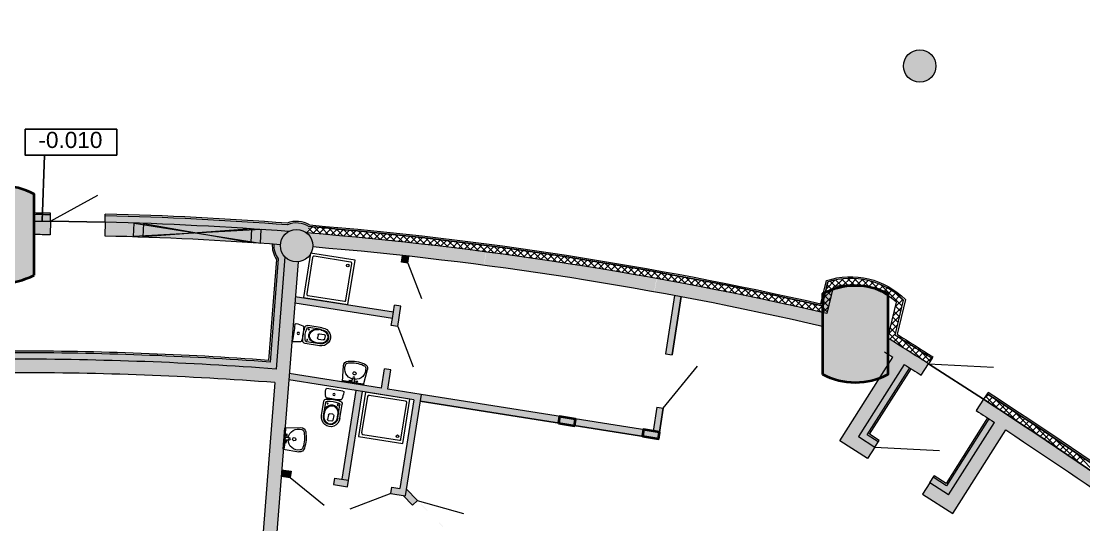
# Model space of a CAD drawing. Header units: millimetres. Extents: x 72919 to 485785, y -53256 to 338519.
# Drawn here: x 336949 to 356589, y 242187 to 251501 of the extents above; entities that cross this region are included whole.
import ezdxf
from ezdxf.enums import TextEntityAlignment as Align

# ---------------------------------------------------------------- set-up
doc = ezdxf.new("R2010")
doc.units = ezdxf.units.MM
doc.linetypes.add('CONTI', pattern=[0])
for name, color, linetype, lineweight in [('door', 177, 'Continuous', 9), ('equipments', 137, 'CONTI', 20), ('gr', 251, 'Continuous', 40), ('wall', 5, 'Continuous', 40)]:
    doc.layers.add(name, color=color, linetype=linetype, lineweight=lineweight)
doc.styles.add('STW_ARIAL', font='arial.ttf')

# ---------------------------------------------------------------- blocks, each defined once
blk = doc.blocks.new('Пилон 1')
at = {"layer": 'wall', "lineweight": 9, "ltscale": 400, "true_color": 0x000000}
h = blk.add_hatch(color=18, dxfattribs=at)
h.dxf.hatch_style = 1
edge = h.paths.add_edge_path()
edge.add_line((600, -750), (600, 750))
edge.add_arc((0, -375), 1275, 61.9275, 118.0725)
edge.add_line((-600, 750), (-600, -750))
edge.add_arc((0, 375), 1275, 241.9275, 298.0725)
at = {"layer": 'wall', "color": 0, "ltscale": 400}
blk.add_lwpolyline([(600, -750), (600, 750, 0.25), (-600, 750), (-600, -750, 0.25), (600, -750)], format="xyb", dxfattribs=at)
blk = doc.blocks.new('пренпее')
at = {"layer": 'equipments'}
for p, q in [((-370214, -1782523), (-370482, -1782523)), ((-370214, -1782561), (-370462, -1782561)), ((-370229, -1782571), (-370278, -1782571)), ((-370269, -1782724), (-370269, -1782664)), ((-370249, -1782644), (-370160, -1782644)), ((-370141, -1782724), (-370140, -1782664)), ((-370214, -1782864), (-370483, -1782864)), ((-370214, -1782827), (-370463, -1782826)), ((-370229, -1782817), (-370278, -1782817)), ((-370249, -1782744), (-370161, -1782744))]:
    blk.add_line(p, q, dxfattribs=at)
for centre, radius in [((-370635, -1782690), 20), ((-370453, -1782597), 10), ((-370454, -1782790), 10)]:
    blk.add_circle(centre, radius, dxfattribs=at)
for centre, radius, start, end in [((-373897, -1782689), 3177, 357.2325, 2.6453), ((-370703, -1782543), 20, 89.9389, 179.9389), ((-370721, -1783066), 543, 74.2418, 88.1438), ((-370577, -1782566), 23.8, 8.4054, 81.4725), ((-371863, -1782691), 1316, 354.2712, 5.6067), ((-370541, -1782564), 12.3, 173.1661, 332.2117), ((-369976, -1782694), 568, 167.4216, 192.454), ((-370482, -1782571), 47.9, 89.9389, 179.1236), ((-370097, -1782694), 408, 165.0277, 194.8502), ((-370462, -1782591), 30, 89.9389, 179.9389), ((-370249, -1782664), 20, 89.9389, 179.9389), ((-370160, -1782664), 20, 359.9389, 89.9389), ((-370704, -1782843), 20, 179.9389, 269.9389), ((-370720, -1782320), 543, 271.7341, 285.6361), ((-370577, -1782819), 23.8, 278.4054, 351.4725), ((-370542, -1782821), 12.2, 24.5514, 187.3037), ((-370483, -1782816), 47.9, 179.9389, 269.9389), ((-370463, -1782796), 30, 179.9389, 269.9389), ((-370249, -1782724), 20, 179.9389, 269.9389), ((-370161, -1782724), 20, 269.9389, 359.9389)]:
    blk.add_arc(centre, radius, start, end, dxfattribs=at)
for centre, major_axis, ratio, start_param, end_param in [((-370282, -1782694), (158, 0), 0.838996, 1.570796, 4.712389), ((-370278, -1782694), (146, 0), 0.838114, 1.570796, 4.712389), ((-370229, -1782694), (146, 0), 0.838114, 4.712389, 7.853982), ((-370214, -1782694), (180, 0), 0.945693, 4.712389, 7.853982), ((-370214, -1782694), (143, 0), 0.925942, -1.570796, 1.570796)]:
    blk.add_ellipse(centre, major_axis=major_axis, ratio=ratio, start_param=start_param, end_param=end_param, dxfattribs=at)
blk = doc.blocks.new('ваааа')
at = {"layer": 'equipments'}
for p, q in [((-369642, -1782120), (-369672, -1782444)), ((-369201, -1782120), (-369642, -1782120)), ((-369621, -1782139), (-369642, -1782120)), ((-369450, -1782139), (-369621, -1782139)), ((-369518, -1782170), (-369493, -1782145)), ((-369518, -1782170), (-369468, -1782170)), ((-369468, -1782170), (-369493, -1782145)), ((-369450, -1782139), (-369450, -1782154)), ((-369421, -1782139), (-369450, -1782139)), ((-369450, -1782154), (-369439, -1782231)), ((-369421, -1782139), (-369393, -1782139)), ((-369393, -1782154), (-369402, -1782231)), ((-369393, -1782139), (-369221, -1782139)), ((-369393, -1782139), (-369393, -1782154)), ((-369378, -1782170), (-369353, -1782145)), ((-369328, -1782170), (-369378, -1782170)), ((-369328, -1782170), (-369353, -1782145)), ((-369221, -1782139), (-369201, -1782120)), ((-369201, -1782120), (-369171, -1782444))]:
    blk.add_line(p, q, dxfattribs=at)
blk.add_circle((-369421, -1782231), 18.6, dxfattribs=at)
for centre, radius, start, end in [((-369425, -1782416), 213, 94.8865, 193.5636), ((-369418, -1782416), 213, 346.4205, 84.8429), ((-369421, -1782326), 33.3, 89.9999, 269.9999), ((-369421, -1782326), 33.3, 269.9999, 89.9999), ((-369572, -1782453), 100, 174.8668, 259.4494), ((-369568, -1782454), 65, 190.4709, 259.3154), ((-369421, -1781831), 740, 256.7936, 269.992), ((-369418, -1781846), 691, 256.4574, 269.7643), ((-369424, -1781846), 691, 270.2355, 283.5424), ((-369421, -1781831), 740, 270.0079, 283.2062), ((-369274, -1782454), 65, 280.6844, 349.5289), ((-369271, -1782453), 100, 280.5504, 5.133)]:
    blk.add_arc(centre, radius, start, end, dxfattribs=at)
blk = doc.blocks.new('цукенгш')
at = {"layer": 'equipments'}
for p, q in [((-371910, -1780247), (-371910, -1780840)), ((-371295, -1780226), (-371888, -1780226)), ((-371274, -1780840), (-371274, -1780247)), ((-371888, -1780861), (-371295, -1780861))]:
    blk.add_line(p, q, dxfattribs=at)
blk.add_lwpolyline([(-371952, -1780184), (-371952, -1780904), (-371232, -1780904), (-371232, -1780184)], close=True, dxfattribs=at)
blk.add_circle((-371334, -1780802), 21.2, dxfattribs=at)
for centre, start, end in [((-371888, -1780247), 90.0001, 180.0001), ((-371295, -1780247), 0.0001, 90.0001), ((-371888, -1780840), 180.0001, 270.0001), ((-371295, -1780840), 270.0001, 0.0001)]:
    blk.add_arc(centre, 21.2, start, end, dxfattribs=at)
blk = doc.blocks.new('сердечник для 125')
at = {"lineweight": 40, "ltscale": 200, "true_color": 0x000000}
h = blk.add_hatch(color=18, dxfattribs=at)
h.dxf.hatch_style = 1
h.paths.add_polyline_path([(-779283, 728683), (-779583, 728683), (-779583, 728558), (-779283, 728558)])
at = {"color": 18, "lineweight": 40, "true_color": 0x000000}
blk.add_lwpolyline([(-779283, 728683), (-779583, 728683), (-779583, 728558), (-779283, 728558)], close=True, dxfattribs=at)
at = {"ltscale": 0.740741}
for points in [[(-779408, 728682), (-779408, 728683)], [(-779283, 728558), (-779283, 728558)]]:
    blk.add_lwpolyline(points, dxfattribs=at)
blk = doc.blocks.new('Откосы  по обваловке')
at = {"layer": 'gr', "lineweight": 18, "flags": 128}
blk.add_lwpolyline([(35191.917, 32879.755), (35206.789, 32834.274), (35208.505, 32829.014), (35209.399, 32825.975, -0.169619), (35205.761, 32774.107, -0.169619)], format="xyb", dxfattribs=at)

msp = doc.modelspace()

# ---------------------------------------------------------------- hatches: boundary and pattern name
at = {"ltscale": 500, "true_color": 0x000000}
h = msp.add_hatch(color=18, dxfattribs=at)
h.dxf.hatch_style = 1
edge = h.paths.add_edge_path()
edge.add_arc((353557.80419, 250672.81753), 300, -13.5, 346.5)
h = msp.add_hatch(color=18, dxfattribs=at)
h.dxf.hatch_style = 1
edge = h.paths.add_edge_path()
edge.add_line((316735.43379, 245604.99944), (316735.43379, 245249.90421))
edge.add_line((316735.43379, 245249.90421), (316235.79482, 245249.90421))
edge.add_line((316235.79482, 245249.90421), (316235.79482, 244999.99944))
edge.add_line((316235.79482, 244999.99944), (336810.43379, 244999.99944))
edge.add_arc((336810.43379, 180914.99944), 64085, 85.6788121168, 90, ccw=False)
edge.add_line((341639.07698, 244817.82747), (341256.89636, 239961.76227))
edge.add_arc((341438.73584, 239723.15296), 300, 75.905931782, 127.31031473, ccw=False)
edge.add_line((341511.79022, 240014.12213), (342065.58528, 247050.75548))
edge.add_line((342065.58528, 247050.75548), (341822.02047, 247142.34489))
edge.add_line((341822.02047, 247142.34489), (341658.69185, 245067.05801))
edge.add_arc((336810.43379, 180914.99944), 64335, 85.6781172668, 89.9999999998)
edge.add_line((336810.43379, 245249.99944), (336710.43379, 245249.99944))
edge.add_line((336710.43379, 245249.99944), (336710.43379, 245399.99944))
edge.add_line((336710.43379, 245399.99944), (336460.43379, 245399.99944))
edge.add_line((336460.43379, 245399.99944), (336460.43379, 245249.99944))
edge.add_line((336460.43379, 245249.99944), (333135.43379, 245249.99944))
edge.add_line((333135.43379, 245249.99944), (333135.43379, 245399.99944))
edge.add_line((333135.43379, 245399.99944), (332885.43379, 245399.99944))
edge.add_line((332885.43379, 245399.99944), (332885.43379, 245249.99944))
edge.add_line((332885.43379, 245249.99944), (329560.43379, 245249.99944))
edge.add_line((329560.43379, 245249.99944), (329560.43379, 245399.99944))
edge.add_line((329560.43379, 245399.99944), (329310.43379, 245399.99944))
edge.add_line((329310.43379, 245399.99944), (329310.43379, 245249.99944))
edge.add_line((329310.43379, 245249.99944), (325515.43379, 245249.99944))
edge.add_line((325515.43379, 245249.99944), (325515.43379, 247554.99944))
edge.add_line((325515.43379, 247554.99944), (328260.43379, 247554.99944))
edge.add_line((328260.43379, 247554.99944), (328394.60255, 247804.99944))
edge.add_line((328394.60255, 247804.99944), (321885.43379, 247804.99944))
edge.add_line((321885.43379, 247804.99944), (321885.43379, 247554.99944))
edge.add_line((321885.43379, 247554.99944), (325265.43379, 247554.99944))
edge.add_line((325265.43379, 247554.99944), (325265.43379, 245249.99944))
edge.add_line((325265.43379, 245249.99944), (321410.43379, 245249.99944))
edge.add_line((321410.43379, 245249.99944), (321410.43379, 245399.99944))
edge.add_line((321410.43379, 245399.99944), (321160.43379, 245399.99944))
edge.add_line((321160.43379, 245399.99944), (321160.43379, 245249.99944))
edge.add_line((321160.43379, 245249.99944), (316985.43379, 245249.99944))
edge.add_line((316985.43379, 245249.99944), (316985.43379, 245604.99944))
edge.add_line((316985.43379, 245604.99944), (316735.43379, 245604.99944))
h.paths.add_polyline_path([(329476.26502, 247804.99944), (329610.43379, 247554.99944), (332885.43379, 247554.99944), (332885.43379, 246409.99944), (333135.43379, 246409.99944), (333135.43379, 247554.99944), (335985.43379, 247554.99944), (335985.43379, 247804.99944)])
h = msp.add_hatch(color=18, dxfattribs=at)
h.dxf.hatch_style = 1
h.paths.add_polyline_path([(337489.85117, 247801.54885, 0.0011377905), (337185.43379, 247803.94827), (337185.43379, 247553.94433, -0.0011254516), (337485.42448, 247551.5809)])
h = msp.add_hatch(color=18, dxfattribs=at)
h.dxf.hatch_style = 1
edge = h.paths.add_edge_path()
edge.add_arc((336810.43379, 180914.99944), 66890, 85.6423118285, 88.5528822693)
edge.add_line((338499.69283, 247783.66553), (338495.26614, 247533.69757))
edge.add_arc((336810.43379, 180914.99944), 66640, 85.7579343993, 88.5512594497, ccw=False)
edge.add_arc((342038.94792, 247349.57056), 300, 119.128532287, 175.6289672, ccw=False)
h = msp.add_hatch(color=18, dxfattribs=at)
h.dxf.hatch_style = 1
edge = h.paths.add_edge_path()
edge.add_arc((342038.94792, 247349.57056), 300, 0, 360)
h = msp.add_hatch(color=18, dxfattribs=at)
h.dxf.hatch_style = 1
h.paths.add_polyline_path([(349095.33568, 246667.2107, -0.0303330619), (349098.38344, 246617.01871, -0.123343619), (349049.3982, 246421.46745, -0.0104777164), (351783.18031, 245851.17165), (351841.54401, 246094.27395, 0.0104860429)])
h.paths.add_polyline_path([(349098.38344, 246617.01871, 0.0303330619), (349095.33568, 246667.2107, 0.0015135863), (348697.02669, 246740.38215), (348654.81489, 246493.96129, -0.0015050583), (349049.3982, 246421.46745, 0.123343619)])
h.paths.add_polyline_path([(348691.61397, 246741.35934, 0.0014280572), (348315.4072, 246808.15301, 0.12029014), (348268.74893, 246617.01871, 0.0333449421), (348272.43057, 246561.87469, -0.0014363332), (348649.4022, 246494.93866)])
h.paths.add_polyline_path([(348315.4072, 246808.15301, 0.0089805639), (345941.52728, 247178.82994, -0.0441816178), (345947.9799, 247105.94866, -0.1093315495), (345909.24372, 246930.91614, -0.0089736687), (348272.43057, 246561.87469, -0.0333449421), (348268.74893, 246617.01871, -0.12029014)])
h.paths.add_polyline_path([(345947.9799, 247105.94866, 0.0441816178), (345941.52728, 247178.82994, 0.0014875633), (345547.08168, 247231.98885), (345504.83989, 246985.39298, -0.0015308281), (345909.24372, 246930.91614, 0.1093315495)])
h.paths.add_polyline_path([(345541.62467, 247232.70753, 0.0014470512), (345157.62036, 247282.1342, 0.1101078135), (345118.34539, 247105.94866, 0.0434131163), (345124.57632, 247034.32063, -0.0014176732), (345499.38276, 246986.11088)])
h.paths.add_polyline_path([(345157.62036, 247282.1342, 0.006288215), (343485.85485, 247471.07245), (343415.00812, 247226.90786, -0.0064542819), (345124.57632, 247034.32063, -0.0434131163), (345118.34539, 247105.94866, -0.1101078135)])
h.paths.add_polyline_path([(343485.85485, 247471.07245, 0.004734978), (342224.17623, 247585.55886, -0.2302775474), (342338.94792, 247349.57056, -0.0202004266), (342337.96939, 247325.35971, -0.0040574239), (343415.00812, 247226.90786)])
h = msp.add_hatch(color=18, dxfattribs=at)
h.dxf.hatch_style = 1
h.paths.add_polyline_path([(344114.00597, 247153.56399, 0.0004507028), (343994.57855, 247166.6233), (343975.54818, 247046.47027), (344094.07078, 247027.69813)])
h = msp.add_hatch(color=18, dxfattribs=at)
h.dxf.hatch_style = 1
h.paths.add_polyline_path([(343967.35886, 246227.67058), (343848.83626, 246246.44271), (343828.49978, 246118.04323), (341965.4337, 246413.12391), (341955.98948, 246293.12391), (343809.72764, 245999.52063), (343789.39116, 245871.12114), (343907.91376, 245852.34901)])
h = msp.add_hatch(color=18, dxfattribs=at)
h.dxf.hatch_style = 1
h.paths.add_polyline_path([(349025.66572, 246428.29902), (348855.29507, 245350.22658), (348978.75611, 245330.67228), (349148.57398, 246402.86012)])
h = msp.add_hatch(color=18, dxfattribs=at)
h.dxf.hatch_style = 1
h.paths.add_polyline_path([(352905.13384, 245384.05532), (353058.44832, 245286.93563), (352079.07235, 243740.87926), (352594.06055, 243414.65114), (352726.819, 243620.72371), (352435.2321, 243808.71249), (353270.42026, 245154.38366), (353585.97663, 244954.33993), (353721.37245, 245164.50633), (352966.68376, 245640.42919)])
edge = h.paths.add_edge_path()
edge.add_line((354603.16618, 244299.03435), (354738.562, 244509.20074))
edge.add_arc((297440.59503, 156228.28714), 105245.31688, 48.9683242121, 57.0147604278, ccw=False)
edge.add_line((366531.6373, 235619.75144), (366366.35508, 235432.17176))
edge.add_line((366366.35508, 235432.17176), (365529.10444, 236142.58616))
edge.add_line((365529.10444, 236142.58616), (364042.13368, 233210.12323))
edge.add_line((364042.13368, 233210.12323), (363819.38244, 233323.62164))
edge.add_line((363819.38244, 233323.62164), (365340.81706, 236309.57945))
edge.add_arc((285987.5293, 140949.82109), 124058.16294, 50.2345843008, 56.1187944759)
edge.add_line((355146.58247, 243942.31187), (354166.47976, 242395.10828))
edge.add_line((354166.47976, 242395.10828), (353608.27223, 242754.72317))
edge.add_line((353608.27223, 242754.72317), (353743.85834, 242965.02898))
edge.add_line((353743.85834, 242965.02898), (354090.14311, 242741.77596))
edge.add_line((354090.14311, 242741.77596), (354937.80859, 244079.91233))
edge.add_line((354937.80859, 244079.91233), (354603.16618, 244299.03435))
h = msp.add_hatch(color=18, dxfattribs=at)
h.dxf.hatch_style = 1
h.paths.add_polyline_path([(344342.19065, 244598.98211), (343724.88544, 244696.75365), (343781.20185, 245052.32145), (343662.67925, 245071.09359), (343606.36284, 244715.52578), (341937.10623, 244979.91006), (341847.71672, 244917.38918), (341844.23296, 244873.12392), (343138.19251, 244668.18087), (342878.5113, 243028.61822), (342740.23493, 243050.51905), (342721.46279, 242931.99644), (342978.26176, 242891.32348), (343256.71511, 244649.40873), (343312.17097, 244640.62538), (343312.55798, 244643.06894), (344133.92265, 244512.97901), (344204.89592, 244499.23164), (343945.2147, 242859.669), (343797.06145, 242883.13417), (343778.28932, 242764.61157), (344044.96517, 242722.37426)])
h = msp.add_hatch(color=18, dxfattribs=at)
h.dxf.hatch_style = 1
h.paths.add_polyline_path([(344338.77302, 244599.80396), (344338.77304, 244474.78764), (348728.29802, 243777.73281), (348817.93505, 244343.6787), (348698.8606, 244362.53824), (348629.19368, 243922.67858)])
h = msp.add_hatch(color=18, dxfattribs=at)
h.dxf.hatch_style = 1
h.paths.add_polyline_path([(341940.20737, 243177.23096), (341762.94192, 243205.30705), (341753.49772, 243085.30705), (341921.43524, 243058.70836)])
h = msp.add_hatch(color=18, dxfattribs=at)
h.dxf.hatch_style = 1
h.paths.add_polyline_path([(343995.68946, 242735.3116), (344183.87505, 242551.22377), (344269.79234, 242634.99857), (344970.17104, 241921.22018), (344881.99845, 241835.24632), (345063.3631, 241648.20074), (343999.39787, 234931.25988), (344122.85891, 234911.70557), (345177.46718, 241569.57485), (345557.8377, 241509.33008), (345577.39201, 241632.79112), (345193.7231, 241693.55831), (344064.75345, 242847.35201)])
at = {"layer": 'wall', "lineweight": 18, "ltscale": 0.007407, "true_color": 0x000000}
h = msp.add_hatch(color=18, dxfattribs=at)
h.dxf.hatch_style = 1
edge = h.paths.add_edge_path()
edge.add_arc((336810.43379, 180914.99945), 67010, 89.4180233526, 89.6793608496)
edge.add_line((337185.43379, 247923.95015), (337185.43379, 247803.94827))
edge.add_arc((336810.43379, 180914.99947), 66889.99997, 89.4180233525, 89.6787856202, ccw=False)
edge.add_line((337489.85117, 247801.54885), (337491.07004, 247921.54266))
h = msp.add_hatch(color=18, dxfattribs=at)
h.dxf.hatch_style = 1
edge = h.paths.add_edge_path()
edge.add_arc((342038.94948, 247349.56141), 420.009, 57.17244801, 113.827548084, ccw=False)
edge.add_line((342266.64155, 247702.4975), (342224.17623, 247585.55886))
edge.add_arc((342038.95148, 247349.61571), 299.9623, 51.866677716, 119.133322284)
edge.add_arc((336810.43379, 180914.99944), 66890, 85.6423118285, 88.5528822693)
edge.add_line((338499.69283, 247783.66553), (338502.72335, 247903.62726))
edge.add_arc((336810.43379, 180914.99944), 67010, 85.6704056684, 88.5528822693, ccw=False)
h = msp.add_hatch(color=18, dxfattribs=at)
h.dxf.hatch_style = 1
edge = h.paths.add_edge_path()
edge.add_arc((336811.4754, 180943.30113), 64426.69833, 85.7835314274, 90.0009263301)
edge.add_line((336810.43379, 245369.99944), (336710.43379, 245369.99944))
edge.add_line((336710.43379, 245369.99944), (336710.43379, 245249.99944))
edge.add_line((336710.43379, 245249.99944), (336810.43379, 245249.99944))
edge.add_arc((336810.43379, 180914.99944), 64335, 85.6781172668, 89.9999999999, ccw=False)
edge.add_line((341658.69185, 245067.05801), (341822.02047, 247142.34489))
edge.add_arc((342038.94792, 247349.57056), 300, 175.628967152, 223.68968525, ccw=False)
edge.add_line((341739.8205, 247372.43504), (341620.14088, 247381.20377))
edge.add_arc((342038.94793, 247349.57056), 420, 175.680554262, 215.867593507)
edge.add_line((341698.5912, 247103.48664), (341548.43893, 245195.62119))
h = msp.add_hatch(color=18, dxfattribs=at)
h.dxf.hatch_style = 1
h.paths.add_polyline_path([(353371.84591, 245090.25218, 0.000276855), (353270.42026, 245154.38366), (352422.98392, 243816.60901), (352726.819, 243620.72371), (352791.84203, 243721.58007), (352588.06147, 243852.95929)])
h = msp.add_hatch(color=18, dxfattribs=at)
h.dxf.hatch_style = 1
h.paths.add_polyline_path([(353808.81038, 243065.93111), (353743.78734, 242965.07475), (354090.14311, 242741.77596), (354937.80859, 244079.91233), (354837.73908, 244146.18463), (354053.50152, 242908.17645)])

# ---------------------------------------------------------------- linework, layer by layer
at = {"color": 18, "ltscale": 500, "true_color": 0x000000}
for points in [[(415650.43379, 180914.99944, 0.4142135624), (336810.43379, 259754.99944), (221610.43379, 259754.99944, 0.4142135624), (142770.43379, 180914.99944), (142770.43379, 104414.99944, 0.4142135624), (221610.43379, 25574.99944), (336810.43379, 25574.99944, 0.4142135624), (415650.43379, 104414.99944)], [(414950.43379, 180914.99944, 0.4142135624), (336810.43379, 259054.99944), (221610.43379, 259054.99944, 0.4142135624), (143470.43379, 180914.99944), (143470.43379, 104414.99944, 0.4142135624), (221610.43379, 26274.99944), (336810.43379, 26274.99944, 0.4142135624), (414950.43379, 104414.99944)]]:
    msp.add_lwpolyline(points, format="xyb", close=True, dxfattribs=at)
msp.add_lwpolyline([(388758.73788, 239272.85203, 0.1813556351), (337567.12652, 259051.18543, 0.1813556351)], format="xyb", dxfattribs=at)
msp.add_lwpolyline([(337020.08897, 249504.12049), (338715.1945, 249504.11758), (338715.19367, 249024.71789), (337020.08815, 249024.7208)], close=True, dxfattribs=at)
for points in [[(337337.64384, 247802.92174), (337380.74361, 249024.72018)], [(337489.85117, 247801.54885), (338499.69283, 247783.66553)], [(349149.12561, 246406.34298), (348978.75611, 245330.67228)], [(353721.37245, 245164.50633), (354738.562, 244509.20074)], [(348817.93505, 244343.6787), (348728.29802, 243777.73281), (344322.44713, 244475.55104)], [(344065.45252, 242851.72631), (344273.37223, 242638.48919)]]:
    msp.add_lwpolyline(points, dxfattribs=at)
at = {"layer": 'door'}
msp.add_line((337489.85117, 247801.54885), (338364.59394, 248286.1364), dxfattribs=at)
at = {"layer": 'door', "linetype": 'ByBlock', "ltscale": 100}
for p, q in [((344094.07078, 247027.69813), (344345.03439, 246373.91557)), ((343907.91376, 245852.34901), (344194.60812, 245105.48467)), ((348817.3832, 244343.76611), (349446.70359, 245120.91207)), ((353721.37245, 245164.50633), (354919.72789, 245101.70318)), ((352726.819, 243620.72371), (353925.17444, 243557.92056)), ((341921.43524, 243058.70836), (342550.92346, 242548.95884)), ((343778.28932, 242764.61157), (343022.08917, 242474.33353)), ((344269.79234, 242634.99857), (345126.25206, 242398.37382))]:
    msp.add_line(p, q, dxfattribs=at)
at = {"layer": 'wall', "color": 18, "lineweight": 18, "ltscale": 0.007407, "true_color": 0x000000}
for p, q in [((338499.69283, 247783.66553), (338503.48097, 247933.61769)), ((341667.83527, 247095.06044), (341520.87298, 245227.72748)), ((341698.5912, 247103.48664), (341548.43893, 245195.62119)), ((341822.02047, 247142.34489), (341658.69185, 245067.05801)), ((343975.54818, 247046.47027), (343994.57855, 247166.6233)), ((344094.07078, 247027.69813), (344114.00597, 247153.56399)), ((342065.58528, 247050.75548), (341511.79022, 240014.12213)), ((344094.07078, 247027.69813), (343975.54818, 247046.47027)), ((353231.56798, 246229.71247), (352830.5619, 246630.71855)), ((343809.72764, 245999.52063), (342005.34318, 246285.30705)), ((343828.49978, 246118.04323), (342014.78738, 246405.30705)), ((343809.72764, 245999.52063), (343848.83626, 246246.44271)), ((343967.35886, 246227.67058), (343848.83626, 246246.44271)), ((343907.91376, 245852.34901), (343967.35886, 246227.67058)), ((351849.3922, 246126.96401), (351734.35981, 246241.99641)), ((343789.39116, 245871.12114), (343809.72764, 245999.52063)), ((343907.91376, 245852.34901), (343789.39116, 245871.12114)), ((343606.36284, 244715.52578), (341903.03096, 244985.30705)), ((343606.36284, 244715.52578), (343662.67925, 245071.09359)), ((343781.20185, 245052.32145), (343662.67925, 245071.09359)), ((343724.88544, 244696.75365), (343781.20185, 245052.32145)), ((341639.07698, 244817.82747), (341256.89636, 239961.76227)), ((343138.19251, 244668.18087), (341893.58676, 244865.30705)), ((342878.5113, 243028.61822), (343138.19251, 244668.18087)), ((342978.26176, 242891.32348), (343256.71511, 244649.40873)), ((344204.89592, 244499.23164), (343138.19251, 244668.18087)), ((344342.19065, 244598.98211), (343724.88544, 244696.75365)), ((344342.19065, 244598.98211), (344044.96517, 242722.37426)), ((344204.89592, 244499.23164), (343945.2147, 242859.669)), ((354090.14311, 242741.77596), (354937.80859, 244079.91233)), ((352726.819, 243620.72371), (352808.09779, 243746.79416)), ((341762.94192, 243205.30705), (341940.20737, 243177.23096)), ((341940.20737, 243177.23096), (341921.43524, 243058.70836)), ((341753.49772, 243085.30705), (341921.43524, 243058.70836)), ((342740.23493, 243050.51905), (342721.46279, 242931.99644)), ((342740.23493, 243050.51905), (342997.0339, 243009.84608)), ((353743.78734, 242965.07475), (353825.06614, 243091.1452)), ((342721.46279, 242931.99644), (342978.26176, 242891.32348)), ((343778.28932, 242764.61157), (343797.06145, 242883.13417)), ((343778.28932, 242764.61157), (344044.96517, 242722.37426)), ((343797.06145, 242883.13417), (343945.2147, 242859.669)), ((344183.87505, 242551.22377), (344273.37223, 242638.48919))]:
    msp.add_line(p, q, dxfattribs=at)
at = {"layer": 'wall', "color": 18, "lineweight": 18, "ltscale": 0.007407, "true_color": 0x000000, "extrusion": (-0.707107, -0.707107, 0)}
for p, q in [((353255.52471, 246329.49943), (353130.16855, 246454.85559)), ((353266.29169, 245452.52664), (352988.30987, 245730.50846))]:
    msp.add_line(p, q, dxfattribs=at)
at = {"layer": 'wall', "color": 18, "lineweight": 18, "ltscale": 0.007407, "true_color": 0x000000}
for points in [[(337491.07004, 247921.54266, 0.0011409265), (337185.26598, 247923.95109)], [(337489.85117, 247801.54885), (337491.37475, 247951.54112, 0.0011409265), (337185.43379, 247953.95062, 876.4806383459)], [(342266.64038, 247702.49569, 0.2523716898), (341869.27208, 247733.77117, 0.01257784), (338502.72335, 247903.62726)], [(342276.44612, 247731.79381, 0.2433563213), (341864.17113, 247764.24281, 0.0125502894), (338503.48097, 247933.61769)], [(337185.43379, 247803.94827, -0.0011377905), (337489.85117, 247801.54885), (337485.42448, 247551.5809, 0.0011254516), (337185.43379, 247553.94433)], [(341892.91679, 247611.62954, 0.0127004421), (338499.69283, 247783.66553), (338495.26614, 247533.69757, -0.0121887834), (341739.8205, 247372.43504)], [(353270.42026, 245154.38366, -0.0008619928), (353585.97663, 244954.33993), (353721.37245, 245164.50633, 0.0020537344), (352966.68376, 245640.42919)], [(341520.87298, 245227.72748, 0.0182800785), (336810.43379, 245399.99944), (336710.43379, 245399.99944)], [(341548.43893, 245195.62119, 0.0183958476), (336810.43379, 245369.99944), (336710.43379, 245369.99944)], [(352905.13384, 245384.05532, -0.0004187177), (353058.88841, 245287.63035, -0.0004187177)], [(341639.07698, 244817.82747, 0.0188569737), (336810.43379, 244999.99944)], [(365536.82247, 236143.58986, -0.0025212714), (366366.35508, 235432.17176), (366531.6373, 235619.75144, 0.0340329577), (354738.562, 244509.20074), (354603.16618, 244299.03435, -0.0009228505), (354937.80859, 244079.91233)], [(355146.58247, 243942.31187, -0.0294067092), (365340.81706, 236309.57945, -0.0294067092)]]:
    msp.add_lwpolyline(points, format="xyb", dxfattribs=at)
for points in [[(339026.85936, 247517.8747), (339039.60929, 247767.58814), (341373.80217, 247398.04385), (341386.55211, 247647.75729)], [(339201.79866, 247511.80285), (339214.54814, 247761.50562), (341199.19677, 247409.81851), (341211.94624, 247659.52129)]]:
    msp.add_lwpolyline(points, close=True, dxfattribs=at)
at = {"layer": 'wall', "color": 18, "lineweight": 18, "ltscale": 0.007407, "true_color": 0x000000, "extrusion": (0.707107, -0.707107, 0)}
for points, elevation in [([(417058.58371, 0), (417215.95851, 0)], 66919.74981), ([(417206.781, 0), (417363.70095, 0)], 67094.74981), ([(417280.49443, 0), (417437.18913, 0)], 67182.24981), ([(417353.95253, 0), (417510.42339, 0)], 67269.74981), ([(417427.1564, 0), (417583.40483, 0)], 67357.24981), ([(417500.10712, 0), (417656.13452, 0)], 67444.74981), ([(417645.25342, 0), (417800.8429, 0)], 67619.74981), ([(417717.45112, 0), (417872.82368, 0)], 67707.24981), ([(417861.10085, 0), (418016.04361, 0)], 67882.24981), ([(417932.55496, 0), (418087.2848, 0)], 67969.74981), ([(418003.76324, 0), (418158.28149, 0)], 68057.24981), ([(418074.72672, 0), (418229.03468, 0)], 68144.74981), ([(418215.92326, 0), (418369.81449, 0)], 68319.74981), ([(418286.1583, 0), (418439.84307, 0)], 68407.24981), ([(418356.15248, 0), (418509.63205, 0)], 68494.74981), ([(418495.42213, 0), (418648.49504, 0)], 68669.74981), ([(418564.69952, 0), (418717.57094, 0)], 68757.24981), ([(418839.44796, 0), (418991.52547, 0)], 69107.24981), ([(418907.5494, 0), (419059.4314, 0)], 69194.74981), ([(418975.41839, 0), (419127.10605, 0)], 69282.24981), ([(419043.05581, 0), (419194.55029, 0)], 69369.74981), ([(419110.46257, 0), (419261.765, 0)], 69457.24981), ([(419244.58757, 0), (419395.50932, 0)], 69632.24981), ([(419444.06675, 0), (419594.42585, 0)], 69894.74981), ([(419575.92389, 0), (419725.91338, 0)], 70069.74981), ([(419772.0328, 0), (419921.4759, 0)], 70332.24981), ([(419836.95855, 0), (419986.22163, 0)], 70419.74981), ([(420221.90799, 0), (420370.11258, 0)], 70944.74981), ([(420285.30599, 0), (420433.33769, 0)], 71032.24981), ([(420348.48882, 0), (420496.34862, 0)], 71119.74981), ([(420474.21195, 0), (420621.73089, 0)], 71294.74981), ([(420536.75375, 0), (420684.10369, 0)], 71382.24981), ([(420661.20144, 0), (420808.21628, 0)], 71557.24981), ([(420784.80611, 0), (420931.48962, 0)], 71732.24981), ([(420907.57344, 0), (421053.92934, 0)], 71907.24981), ([(420968.64487, 0), (421114.83833, 0)], 71994.74981), ([(421090.16671, 0), (421236.03803, 0)], 72169.74981), ([(421210.86508, 0), (421356.41785, 0)], 72344.74981), ([(421270.90716, 0), (421416.30198, 0)], 72432.24981), ([(421330.74539, 0), (421475.98314, 0)], 72519.74981), ([(421390.38044, 0), (421535.46198, 0)], 72607.24981), ([(421449.81296, 0), (421594.73916, 0)], 72694.74981), ([(423266.45627, 0), (423471.42665, 0)], 74532.24981), ([(423566.54175, 0), (423718.37655, 0)], 74794.74981), ([(423689.16928, 0), (423826.06299, 0)], 74969.74981), ([(421568.073, 0), (421712.69109, 0)], 72869.74981), ([(421626.90182, 0), (421771.36712, 0)], 72957.24981), ([(421743.96023, 0), (421888.12247, 0)], 73132.24981), ([(421802.19108, 0), (421946.20304, 0)], 73219.74981), ([(421918.05918, 0), (422061.77304, 0)], 73394.74981), ([(422033.13991, 0), (422176.55891, 0)], 73569.74981), ([(422090.38654, 0), (422233.6593, 0)], 73657.24981), ([(423773.9181, 0), (423902.01639, 0)], 75144.74981), ([(423828.5716, 0), (423951.54748, 0)], 75319.74981), ([(422147.43813, 0), (422290.56546, 0)], 73744.74981), ([(422204.29528, 0), (422347.27797, 0)], 73832.24981), ([(422429.79131, 0), (422572.20319, 0)], 74182.24981), ([(422707.35613, 0), (423057.18331, 0)], 74619.74981), ([(423845.92284, 0), (423967.35336, 0)], 75407.24981), ([(423857.02219, 0), (423977.48349, 0)], 75494.74981), ([(423783.18309, 0), (423982.06154, 0)], 75582.24981), ([(422596.90026, 0), (422738.89206, 0)], 74444.74981), ([(423640.39607, 0), (423870.06177, 0)], 75669.74981), ([(423288.63462, 0), (423441.7007, 0)], 75932.24981), ([(423308.75997, 0), (423431.8779, 0)], 76019.74981), ([(423348.7823, 0), (423471.85375, 0)], 76194.74981), ([(423388.50042, 0), (423511.52578, 0)], 76369.74981), ([(423408.24551, 0), (423531.24797, 0)], 76457.24981), ([(423750.71171, 0), (423873.31764, 0)], 78032.24981), ([(423787.25074, 0), (423909.8146, 0)], 78207.24981), ([(423823.48943, 0), (423946.0116, 0)], 78382.24981), ([(423841.49624, 0), (423963.99771, 0)], 78469.74981), ([(423895.06703, 0), (424017.50695, 0)], 78732.24981), ([(423930.40655, 0), (424052.80589, 0)], 78907.24981), ([(423947.96411, 0), (424070.34331, 0)], 78994.74981), ([(424000.1885, 0), (424122.50781, 0)], 79257.24981), ([(424034.63153, 0), (424156.91137, 0)], 79432.24981), ([(424051.74118, 0), (424174.00142, 0)], 79519.74981), ([(424085.73695, 0), (424207.95827, 0)], 79694.74981), ([(424102.62313, 0), (424224.82513, 0)], 79782.24981), ([(424119.43489, 0), (424241.61766, 0)], 79869.74981), ([(424136.17227, 0), (424258.3359, 0)], 79957.24981)]:
    msp.add_lwpolyline(points, dxfattribs=dict(at, elevation=elevation))
at = {"layer": 'wall', "color": 18, "lineweight": 18, "ltscale": 0.007407, "true_color": 0x000000, "extrusion": (-0.707107, -0.707107, 0)}
for points, elevation in [([(67022.39931, 0), (66878.88091, 0)], -417145.63647), ([(67125.99965, 0), (66940.03476, 0)], -417233.13647), ([(67230.0276, 0), (67043.61479, 0)], -417320.63647), ([(67334.48627, 0), (67147.62153, 0)], -417408.13647), ([(67439.37881, 0), (67252.05805, 0)], -417495.63647), ([(67650.47835, 0), (67462.23308, 0)], -417670.63647), ([(67756.69188, 0), (67567.97799, 0)], -417758.13647), ([(67970.46315, 0), (67780.79901, 0)], -417933.13647), ([(68186.04949, 0), (67995.41731, 0)], -418108.13647), ([(68403.47897, 0), (68211.86043, 0)], -418283.13647), ([(68512.89388, 0), (68320.77513, 0)], -418370.63647), ([(68622.78048, 0), (68430.15672, 0)], -418458.13647), ([(68733.14251, 0), (68540.00889, 0)], -418545.63647), ([(68955.30815, 0), (68761.13993, 0)], -418720.63647), ([(69067.11952, 0), (68872.42643, 0)], -418808.13647), ([(69292.2193, 0), (69096.46088, 0)], -418983.13647), ([(69748.4423, 0), (69550.48863, 0)], -419333.13647), ([(69863.77772, 0), (69665.26128, 0)], -419420.63647), ([(69979.63379, 0), (69780.54881, 0)], -419508.13647), ([(70096.01499, 0), (69896.35563, 0)], -419595.63647), ([(70448.35569, 0), (70246.93705, 0)], -419858.13647), ([(70685.96125, 0), (70483.33865, 0)], -420033.13647), ([(71046.53585, 0), (70842.05854, 0)], -420295.63647), ([(71167.85888, 0), (70962.74987, 0)], -420383.13647), ([(71412.23397, 0), (71205.84066, 0)], -420558.13647), ([(71535.29694, 0), (71328.2508, 0)], -420645.63647), ([(71658.95097, 0), (71451.2447, 0)], -420733.13647), ([(71908.05513, 0), (71699.00616, 0)], -420908.13647), ([(72159.59328, 0), (71949.17083, 0)], -421083.13647), ([(72541.57099, 0), (72329.02804, 0)], -421345.63647), ([(72929.30649, 0), (72714.56705, 0)], -421608.13647), ([(74595.70552, 0), (74448.62333, 0)], -423358.13647), ([(75003.48908, 0), (74780.75125, 0)], -423708.13647), ([(73059.86222, 0), (72844.37297, 0)], -421695.63647), ([(73191.08476, 0), (72974.83659, 0)], -421783.13647), ([(73722.78729, 0), (73503.40869, 0)], -422133.13647), ([(73857.45336, 0), (73637.26751, 0)], -422220.63647), ([(74128.9284, 0), (73907.09707, 0)], -422395.63647), ([(74680.68006, 0), (74455.42772, 0)], -422745.63647), ([(75768.97776, 0), (75628.23844, 0)], -423708.13647), ([(75715.3577, 0), (75574.61837, 0)], -423795.63647), ([(75876.2179, 0), (75735.47858, 0)], -423533.13647), ([(75822.59783, 0), (75681.85851, 0)], -423620.63647), ([(76623.87744, 0), (76079.82988, 0)], -423445.63647), ([(76748.65888, 0), (76465.64605, 0)], -423533.13647), ([(79108.29516, 0), (78502.13883, 0)], -423970.63647), ([(79552.554, 0), (78933.80645, 0)], -424058.13647), ([(76798.27066, 0), (76810.54863, 0)], -421608.13647), ([(80006.89982, 0), (79374.73073, 0)], -424145.63647)]:
    msp.add_lwpolyline(points, dxfattribs=dict(at, elevation=elevation))
at = {"layer": 'wall', "color": 18, "lineweight": 18, "ltscale": 0.007407, "true_color": 0x000000}
for points in [[(342338.72014, 247576.15867), (342449.8396, 247687.27814)], [(343037.18886, 247514.54615), (342904.4077, 247647.32731)], [(343021.07439, 247516.05081), (343131.24711, 247626.22353)], [(343448.11968, 247474.84639), (343314.34439, 247608.62168)], [(343359.84511, 247483.59047), (343469.55767, 247593.30303)], [(343723.66176, 247446.79169), (343589.2083, 247581.24515)], [(344000.49714, 247417.44368), (343865.35274, 247552.58807)], [(343920.96721, 247425.99413), (344029.93162, 247534.95855)], [(344366.77001, 247376.82219), (344475.15224, 247485.20442)], [(344698.3774, 247338.28185), (344561.4473, 247475.21196)], [(344699.34573, 247338.16685), (344807.30053, 247446.12165)], [(344809.86952, 247324.94695), (344917.68356, 247432.76099)], [(344920.22701, 247311.56075), (345027.90113, 247419.23488)], [(345121.1835, 247286.70681), (344983.13989, 247424.75042)], [(345404.79975, 247250.57793), (345265.99537, 247389.38232)], [(345547.14024, 247231.98113), (345407.94976, 247371.17161)], [(345689.83961, 247213.02545), (345550.25915, 247352.60591)], [(345578.91562, 247227.78725), (345685.76761, 247334.63923)], [(345797.17687, 247198.56112), (345903.76126, 247305.14552)], [(345906.06621, 247183.70677), (346012.51798, 247290.15855)], [(346123.36531, 247153.5185), (346229.55419, 247259.70738)], [(346408.8278, 247112.75569), (346267.23694, 247254.34655)], [(346340.02892, 247122.69474), (346445.95797, 247228.62379)], [(346553.74603, 247091.58115), (346411.74053, 247233.58665)], [(346448.12389, 247107.04602), (346553.92415, 247212.84628)], [(346844.72952, 247048.08503), (346701.88162, 247190.93293)], [(346771.46829, 247059.15936), (346876.88668, 247164.57775)], [(346878.93816, 247042.88554), (346984.23072, 247148.17811)], [(346986.25315, 247026.45685), (347091.42062, 247131.62432)], [(347137.26537, 247003.03656), (346993.55707, 247146.74485)], [(347093.41383, 247009.87384), (347198.45692, 247114.91693)], [(347284.12425, 246979.92136), (347139.97882, 247124.06679)], [(347200.42074, 246993.13706), (347305.34017, 247098.05649)], [(347727.10855, 246908.16812), (347581.623, 247053.65367)], [(347626.9215, 246924.66308), (347731.35331, 247029.09489)], [(347945.20873, 246871.71925), (348049.28206, 246975.79258)], [(348156.65166, 246835.6748), (348260.48938, 246939.51252)], [(348323.51445, 246806.73696), (348176.1719, 246954.07952)], [(348367.5005, 246799.03627), (348471.10525, 246902.64102)], [(348624.25771, 246753.48108), (348475.95494, 246901.78385)], [(348682.66858, 246742.97329), (348785.92876, 246846.23347)], [(348926.73908, 246698.48708), (348777.45392, 246847.77224)], [(348892.04956, 246704.8669), (348995.08323, 246807.90056)], [(349078.64244, 246670.32741), (348928.85751, 246820.11234)], [(349383.79695, 246612.66028), (349232.99479, 246763.46243)], [(349537.05734, 246583.14357), (349385.73751, 246734.46341)], [(349516.72545, 246587.08067), (349619.09451, 246689.44973)], [(351730.35414, 246273.68346), (351833.27028, 246702.36)], [(351826.52373, 246545.7489), (351995.64202, 246714.86719)], [(352001.66474, 246593.4099), (351902.84672, 246692.22792)], [(352219.87374, 246622.68828), (352108.95724, 246733.60478)], [(352145.24624, 246616.98403), (352272.33503, 246744.07283)], [(352276.09303, 246624.08714), (352391.60194, 246739.59605)], [(352482.13117, 246607.91822), (352347.61165, 246742.43775)], [(352503.74477, 246604.2515), (352605.10066, 246705.6074)], [(352846.22628, 246491.31049), (352641.06396, 246696.47281)], [(349827.1362, 246526.26035), (349929.18115, 246628.30531)], [(350154.76507, 246460.41059), (350001.31131, 246613.86435)], [(350136.27845, 246464.17155), (350238.0046, 246565.8977)], [(350310.38344, 246428.5359), (350156.37978, 246582.53956)], [(350341.67445, 246422.08018), (350443.19096, 246523.59668)], [(351787.42991, 246382.91139), (351949.82808, 246545.30956)], [(351921.26239, 246426.32489), (351821.74466, 246525.84262)], [(351945.21912, 246526.11184), (351845.70139, 246625.62957)], [(352699.85365, 246552.87301), (352793.14325, 246646.16261)], [(352872.41208, 246477.94407), (352960.91658, 246566.44856)], [(349025.66457, 246425.89729), (348855.29507, 245350.22658)], [(350937.77965, 246296.11445), (350781.50668, 246452.38742)], [(350852.74361, 246314.4309), (350953.74591, 246415.4332)], [(350954.54581, 246292.48942), (351055.44694, 246393.39054)], [(351056.21177, 246270.41169), (351157.01226, 246371.21218)], [(351254.50867, 246226.8728), (351097.05721, 246384.32425)], [(351413.65103, 246191.47412), (351255.59884, 246349.52631)], [(351259.13659, 246225.84913), (351359.73745, 246326.44999)], [(351360.39626, 246203.36512), (351460.8981, 246303.86696)], [(351573.31995, 246155.54889), (351414.65914, 246314.2097)], [(351873.34893, 246226.75097), (351773.8312, 246326.2687)], [(351897.30566, 246326.53793), (351797.78793, 246426.05566)], [(353103.52609, 245696.37964), (353258.7253, 246342.83086)], [(351562.51211, 246157.99359), (351662.81752, 246258.299)], [(351764.0926, 246112.08671), (351871.64042, 246219.63453)], [(353026.49624, 245889.56611), (353188.89441, 246051.96428)], [(352987.40241, 245726.72859), (353149.80058, 245889.12677)], [(353111.78433, 245730.77769), (353012.2666, 245830.29542)], [(353154.62408, 245522.71921), (353241.66514, 245609.76026)], [(353306.56025, 245427.16799), (353393.56858, 245514.17633)], [(348855.29507, 245350.22658), (348978.75611, 245330.67228)], [(353534.06146, 245283.43815), (353621.02122, 245370.39791)], [(353609.78785, 245235.42085), (353696.73155, 245322.36455)], [(353270.42026, 245154.38366), (352422.98392, 243816.60901), (352726.819, 243620.72371), (352591.42528, 243410.56056), (352079.07235, 243740.87926), (353058.88841, 245287.63035)], [(353685.46061, 245187.34992), (353772.38832, 245274.27763)], [(352791.84203, 243721.58007), (352588.06147, 243852.95929), (353371.84818, 245090.25575)], [(352808.09779, 243746.79416), (352629.33086, 243862.04686), (353397.19121, 245074.20177)], [(348698.8606, 244362.53824), (348628.77789, 243920.05339), (344342.19065, 244598.98211)], [(354739.26473, 244508.74243), (354825.97519, 244595.45289)], [(354998.18873, 244339.34803), (354773.99938, 244563.53739)], [(355361.20732, 244100.07314), (354940.96427, 244520.31619)], [(348698.8606, 244362.53824), (348822.32164, 244342.98393)], [(354888.95168, 244410.942), (354975.63226, 244497.62258)], [(355038.42614, 244312.9291), (355125.07711, 244399.58007)], [(354837.73908, 244146.18463), (354053.50152, 242908.17645), (353808.81038, 243065.93111)], [(354812.39604, 244162.23862), (354044.34112, 242949.77657), (353825.06614, 243091.1452)], [(355262.23992, 244165.51182), (355348.84697, 244252.11887)], [(355336.73851, 244116.26672), (355423.33105, 244202.85926)], [(354090.14311, 242741.77596), (353743.78734, 242965.07475), (353608.39362, 242754.91161), (354166.47976, 242395.10828), (355146.58247, 243942.31187)], [(355485.57685, 244017.61768), (355572.14057, 244104.1814)], [(355708.43763, 243869.24741), (355794.95861, 243955.76838)], [(355782.61887, 243819.68496), (355869.12573, 243906.19182)], [(355930.82298, 243720.4017), (356017.30181, 243806.88052)], [(356152.73359, 243571.08124), (356239.17085, 243657.5185)], [(356521.53149, 243321.16071), (356607.90075, 243407.52997)], [(344011.8835, 242727.61388), (344183.87505, 242551.22377)]]:
    msp.add_lwpolyline(points, dxfattribs=at)
at = {"layer": 'wall', "color": 18, "lineweight": 18, "ltscale": 0.007407, "true_color": 0x000000, "extrusion": (0.97237, -0.233445, 0)}
for points, elevation in [([(321549.26968, 0), (322002.9705, 0)], 284550.56682), ([(322002.9705, 0), (321549.26968, 0)], 284550.56682), ([(321933.13787, 0), (321430.44683, 0)], 284670.56682), ([(321251.8005, 0), (321933.13787, 0)], 285870.56682), ([(322019.79996, 0), (321359.72638, 0)], 286020.56682)]:
    msp.add_lwpolyline(points, dxfattribs=dict(at, elevation=elevation))
at = {"layer": 'wall', "color": 18, "lineweight": 18, "ltscale": 0.007407, "true_color": 0x000000, "extrusion": (0.707107, 0.707107, 0)}
for points, elevation in [([(-74756.28323, 0), (-74585.90438, 0)], 423533.13647), ([(-73588.82502, 0), (-73370.24361, 0)], 422045.63647), ([(-80472.02507, 0), (-79825.50889, 0)], 424233.13647)]:
    msp.add_lwpolyline(points, dxfattribs=dict(at, elevation=elevation))
at = {"layer": 'wall', "color": 18, "lineweight": 18, "ltscale": 0.007407, "true_color": 0x000000, "extrusion": (0.843656, -0.536884, 0), "elevation": 166794.42447}
for points in [[(396861.81082, 0), (396741.81082, 0)], [(396891.81082, 0), (396861.81082, 0)]]:
    msp.add_lwpolyline(points, dxfattribs=at)
at = {"layer": 'wall', "color": 18, "lineweight": 18, "ltscale": 0.007407, "true_color": 0x000000, "extrusion": (0.837607, -0.546273, 0), "elevation": 163563.0108}
for points in [[(398706.67579, 0), (398586.67579, 0)], [(398736.67579, 0), (398706.67579, 0)]]:
    msp.add_lwpolyline(points, dxfattribs=at)
at = {"layer": 'wall', "color": 18, "lineweight": 18, "ltscale": 0.007407, "true_color": 0x000000}
for centre in [(353557.80419, 250672.81753), (342038.94792, 247349.57056)]:
    msp.add_circle(centre, 300, dxfattribs=at)
at = {"layer": 'wall', "color": 18, "lineweight": 18, "ltscale": 0.007407, "true_color": 0x000000, "extrusion": (0, 0, -1)}
for centre, radius, start, end in [((-336810.43379, 180914.99944), 67010, 94.6704095829, 102.884364185), ((-336810.43379, 180914.99944), 67040, 94.6767235014, 102.8589986453), ((-352279.69082, 245349.09222), 1425, 71.743136147, 135.256863877), ((-295410.43379, 153534.99945), 108730, 122.0465966662, 122.4717497229), ((-295410.43379, 153534.99945), 108760, 122.0579647209, 122.4717497229), ((-295383.6447, 153499.46004), 108774.40217, 123.1116681943, 130.90524717), ((-295383.6447, 153499.46004), 108654.40217, 123.1116681943, 130.90524717)]:
    msp.add_arc(centre, radius, start, end, dxfattribs=at)
at = {"layer": 'wall', "color": 18, "lineweight": 18, "ltscale": 0.007407, "true_color": 0x000000}
for centre, radius, start, end in [((336810.43379, 180914.99944), 67010, 77.115635815, 85.3295904171), ((336810.43379, 180914.99944), 66890, 77.0139472077, 85.3576881835), ((336810.43379, 180914.99944), 66890, 77.0139472077, 85.3576881835), ((342038.94792, 247349.57056), 450, 175.693451004, 214.442441274), ((342038.94792, 247349.57056), 420, 175.680554226, 215.867593543), ((336810.43379, 180914.99944), 66640, 77.0158753487, 85.2420656006), ((352279.69082, 245349.09222), 1395, 45.427049024, 107.572950963), ((352279.69082, 245349.09222), 1275, 48.42751305, 104.572486953), ((295410.43379, 153534.99945), 108730, 57.5282502771, 57.9534033338), ((295410.43379, 153534.99945), 108610, 57.5282502771, 57.9989308769), ((336810.43379, 180914.99944), 64335, 85.6781172838, 90), ((295383.6447, 153499.46004), 108774.40217, 49.09475283, 56.8883318057), ((295383.6447, 153499.46004), 108804.40217, 49.09475283, 56.8883318057)]:
    msp.add_arc(centre, radius, start, end, dxfattribs=at)

# ---------------------------------------------------------------- block references
at = {"layer": 'equipments'}
for name, p, xscale, yscale, zscale, rotation in [('цукенгш', (-1621425.79713, 992352.83036), 1.155, 1.155, 1.155, 80.99999999999993), ('ваааа', (420560.50162, -1391368.10186), -0.9, 0.9, 0.9, 171), ('цукенгш', (1089274.36074, 2208233.85754), 1.155, 1.155, 1.155, 350.9999999999999), ('ваааа', (-1283124.14702, 37247.9061), -0.9000000000000002, 0.9000000000000001, 0.9, 85.53254747457822)]:
    msp.add_blockref(name, p, dxfattribs=dict(at, xscale=xscale, yscale=yscale, zscale=zscale, rotation=rotation))
at = {"layer": 'equipments', "xscale": -1}
for p, rotation in [((429268.63916, -1572995.82811), 171), ((-1475990.59608, 157398.77461), 80.99999999999996)]:
    msp.add_blockref('пренпее', p, dxfattribs=dict(at, rotation=rotation))
at = {"layer": 'wall', "color": 18, "lineweight": 18, "ltscale": 0.007407, "true_color": 0x000000, "xscale": 999.9999999999999, "yscale": 999.9999999999999, "zscale": 999.9999999999999, "rotation": 71.89262594900111}
msp.add_blockref('Откосы  по обваловке', (20598007.21244, -43408295.21277), dxfattribs=at)
at = {"layer": 'wall', "color": 18, "lineweight": 18, "ltscale": 0.007407, "true_color": 0x000000}
msp.add_blockref('Пилон 1', (336585.43379, 247554.99944), dxfattribs=at)
at = {"layer": 'wall', "color": 18, "lineweight": 18, "ltscale": 0.007407, "true_color": 0x000000, "xscale": -1}
msp.add_blockref('Пилон 1', (352367.23283, 245713.73094), dxfattribs=at)
at = {"layer": 'wall', "color": 18, "lineweight": 18, "ltscale": 0.007407, "true_color": 0x000000, "rotation": 170.6030581478444}
for p in [(-302971.77086, 1090208.01299), (-301419.27142, 1089967.27163)]:
    msp.add_blockref('сердечник для 125', p, dxfattribs=at)

# ---------------------------------------------------------------- texts
at = {"color": 18, "ltscale": 500, "true_color": 0x000000, "style": 'STW_ARIAL'}
msp.add_text('-0.010', height=298.8, rotation=359.999901549, dxfattribs=at).set_placement((337858.19482, 249305.55327), align=Align.MIDDLE_CENTER)

doc.saveas('drawing.dxf')
